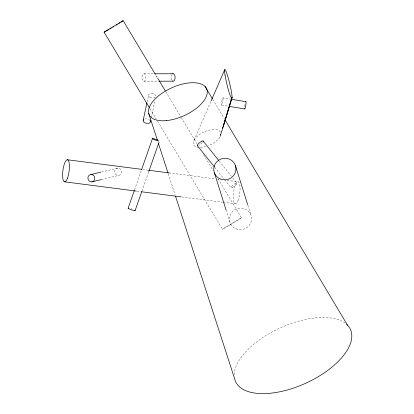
<?xml version="1.0" encoding="UTF-8"?>
<svg xmlns="http://www.w3.org/2000/svg" width="414" height="414" viewBox="0 0 414 414"><rect width="100%" height="100%" fill="white"/><g stroke="black" fill="none" stroke-linecap="round" stroke-linejoin="round"><path stroke-width="0.31" stroke-dasharray="2.07 1.55" d="M147.182 101.642L148.642 94.827M151.327 117.674L155.043 100.328M220.843 134.602L222.313 129.685M222.075 130.11L220.041 136.822L222.116 130.079M134.545 189.835L141.371 170.304M141.945 191.108L148.771 171.577M194.104 140.082L210.824 101.632M157.615 121.312L222.447 229.294L241.528 217.836L218.25 179.076M241.528 217.836L222.447 229.294M101.461 171.986L117.664 168.079M101.197 179.629L118.647 175.427A3.71 3.441 76.5 0 0 120.878 169.569A3.71 3.441 76.5 0 0 114.947 170.263A3.71 3.441 76.5 0 0 118.647 175.427M143.984 73.837L153.506 73.806M143.849 81.247A3.71 1.992 89.8 0 0 145.671 75.809A3.71 1.992 89.8 0 0 142.225 75.565A3.71 1.992 89.8 0 0 143.849 81.247L158.448 81.206M142.773 169.492L147.886 170.154M168.979 172.876L215.001 178.822M217.557 179.148L218.835 179.314M227.146 180.39L238.014 181.793M136.889 191.164L140.724 191.661M181.632 196.94L222.541 202.223M223.182 202.306L235.323 203.874M223.017 97.844A3.71 0.507 -80.4 0 1 222.37 103.738A3.71 0.507 -80.4 0 1 221.64 102.812A3.71 0.507 -80.4 0 1 223.017 97.844L230.665 99.132M221.671 105.084L228.047 106.155M219.156 161.015L231.214 176.074M232.823 178.082L236.844 183.107M214.68 167.256L224.331 179.303M224.735 179.805L231.167 187.842M165.724 91.582L181.016 117.053M181.348 117.607L196.976 143.632M203.626 154.707L213.267 170.77M149.966 108.577L156.285 119.097M212.775 99.37L224.698 119.351M168.198 173.595L175.163 195.103M247.851 205.204L250.941 215.047M225.997 209.8L230.055 222.716M234.231 374.691A63.052 30.47 -24.4 0 1 280.024 327.981A63.052 30.47 -24.4 0 1 345.783 323.639M199.072 147.379A14.837 7.173 -24.4 0 1 198.554 135.218A14.837 7.173 -24.4 0 1 219.953 131.383A14.837 7.173 -24.4 0 1 208.201 145.744M205.784 146.535A14.837 7.173 -24.4 0 1 199.672 147.405M171.66 79.974A3.71 1.992 89.8 0 1 171.753 74.732M202.342 142.551A3.71 0.895 -38.7 0 1 198.787 145.33M144.724 119.015A3.71 2.184 12.1 0 1 149.811 120.272M131.078 208.749A3.71 0.424 19.3 0 1 131.988 209.06M159.406 140.941A3.71 0.424 19.3 0 1 159.431 141.065M244.591 106.677A3.71 0.507 -80.4 0 1 245.264 103.055M237.931 200.718A11.126 3.121 -82.6 0 0 238.774 182.196A11.126 3.121 -82.6 0 0 233.294 195.584A11.126 3.121 -82.6 0 0 237.931 200.718M235.757 228.73A11.126 10.759 -17.4 0 0 251.552 217.785A11.126 10.759 -17.4 0 0 234.179 210.126A11.126 10.759 -17.4 0 0 235.757 228.73M232.559 187.501A3.71 0.895 -38.7 0 0 236.953 183.314A3.71 0.895 -38.7 0 0 232.502 185.596A3.71 0.895 -38.7 0 0 232.559 187.501M149.873 97.083A3.71 2.184 12.1 0 0 155.835 96.612A3.71 2.184 12.1 0 0 151.006 93.466A3.71 2.184 12.1 0 0 149.873 97.083"/><path stroke-width="0.62" d="M143.208 120.231L146.918 102.884M150.401 122.011L150.799 120.153M223.415 126.001L232.042 97.145L222.628 128.278M222.308 129.468L231.928 98.206M128.149 208.138L134.333 190.445M141.583 169.699L152.461 138.576M135.119 210.633L141.733 191.713M148.771 171.577L159.007 142.287M211.083 101.037L224.714 69.681M149.635 108.023L104.09 32.157L123.165 20.7L155.416 74.416M123.165 20.7L120.971 22.133M119.009 23.344L119.988 22.744M116.236 25.037L117.146 24.478M112.779 27.112L113.772 26.522M109.907 28.825L111.299 28.002M108.98 29.373L104.09 32.157M90.868 174.537L100.84 172.136M91.846 181.886A3.71 3.441 76.5 0 0 94.076 176.028A3.71 3.441 76.5 0 0 88.146 176.721A3.71 3.441 76.5 0 0 91.846 181.886L101.197 179.629M154.774 73.801L173.181 73.749M159.085 81.201L173.047 81.16M67.353 159.752L141.495 169.326M148.528 170.237L168.979 172.876M64.662 181.834L136.253 191.082M141.365 191.739L180.996 196.857M231.938 99.35L245.963 101.709M229.32 106.372L244.617 108.949M203.072 140.931L218.752 160.513M197.395 145.666L214.281 166.754M156.414 76.078L157.077 77.185M157.744 78.293L165.388 91.028M205.158 86.604L212.444 98.817M225.03 119.91L347.563 325.269M148.704 113.379L157.455 140.418M158.448 143.487L168.001 172.985M175.562 196.329L234.65 378.82A63.052 30.47 -24.4 0 0 308.668 381.863A63.052 30.47 -24.4 0 0 346.715 324.436M235.302 165.227L247.66 204.588M214.416 172.902L225.997 209.8M172.664 73.837A3.71 1.992 89.8 0 1 175.106 77.594A3.71 1.992 89.8 0 1 172.534 80.999M197.695 145.718A3.71 0.895 -38.7 0 1 199.817 142.488A3.71 0.895 -38.7 0 1 203.088 141.5M150.448 121.442A3.71 2.184 12.1 0 1 146.152 123.212A3.71 2.184 12.1 0 1 143.498 119.718M134.829 210.302A3.71 0.424 19.3 0 1 131.74 209.872A3.71 0.424 19.3 0 1 128.361 208.097M158.79 141.06A3.71 0.424 19.3 0 1 153.899 139.482A3.71 0.424 19.3 0 1 153.108 138.581A3.71 0.424 19.3 0 1 157.998 140.16M245.662 101.927A3.71 0.507 -80.4 0 1 245.792 105.384A3.71 0.507 -80.4 0 1 244.529 108.685M166.34 120.603A31.526 15.235 -24.4 0 0 207.062 90.107A31.526 15.235 -24.4 0 0 160.244 94.521A31.526 15.235 -24.4 0 0 166.34 120.603M225.112 75.431A14.837 1.433 76.5 0 0 231.561 98.294A14.837 1.433 76.5 0 0 228.285 78.106A14.837 1.433 76.5 0 0 225.112 75.431M67.27 178.677A11.126 3.121 -82.6 0 0 68.113 160.156A11.126 3.121 -82.6 0 0 62.633 173.544A11.126 3.121 -82.6 0 0 67.27 178.677M220.124 178.91A11.126 10.759 -17.4 0 0 235.918 167.97A11.126 10.759 -17.4 0 0 218.54 160.311A11.126 10.759 -17.4 0 0 220.124 178.91"/></g></svg>
